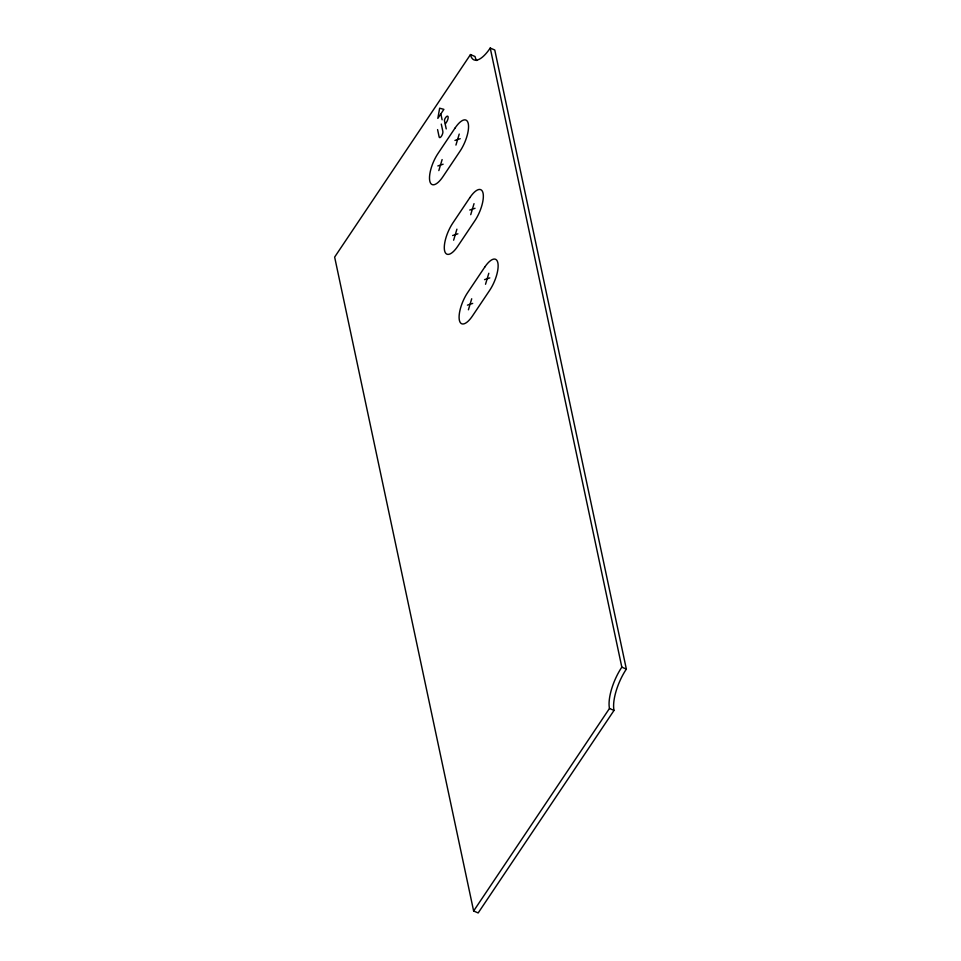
<?xml version="1.0" encoding="UTF-8"?>
<svg xmlns="http://www.w3.org/2000/svg" width="961" height="961" viewBox="0 0 961 961"><rect width="100%" height="100%" fill="white"/><g stroke="black" fill="none" stroke-linecap="round" stroke-linejoin="round"><path stroke-width="1.44" d="M438.829 170.59L442.12 159.574M455.934 145.075L459.226 134.059M453.628 240.19L456.907 229.174M470.734 214.675L474.025 203.66M468.415 309.79L471.707 298.775M485.521 284.276L488.813 273.26M470.494 54.561L334.644 257.092L473.629 910.992L478.17 912.95L614.019 710.419A31.809 11.556 -66.7 0 1 626.356 669.108L494.771 50.008L490.23 48.05A31.809 11.556 -66.7 0 1 470.494 54.561L475.034 56.519A31.809 11.556 -66.7 0 0 476.8 60.543M440.643 114.191L437.832 118.395L439.645 108.185L443.886 109.362L440.859 113.878L442.108 119.789M445.411 123.801L446.517 122.155A4.084 1.49 -66.7 0 0 448.102 116.858A4.084 1.49 -66.7 0 0 445.568 117.686L445.255 118.155A1.994 0.721 -66.7 0 0 444.487 120.738L446.228 128.93M473.629 910.992L609.478 708.461A31.809 11.556 -66.7 0 1 621.827 667.15L490.23 48.05M454.949 140.438L460.211 138.708M437.844 165.941L443.105 164.211M469.749 210.039L475.01 208.309M452.631 235.541L457.904 233.811M484.536 279.639L489.798 277.909M467.43 305.142L472.692 303.412M621.827 667.15L626.356 669.108M609.478 708.461L614.019 710.419M441.279 124.077L442.853 131.453A3.664 1.333 -66.7 0 1 441.423 136.222A3.664 1.333 -66.7 0 1 439.153 136.967L437.579 129.591M455.118 127.969L438.012 153.472A21.202 7.7 -66.7 0 0 429.783 181.016A21.202 7.7 -66.7 0 0 442.937 176.68L460.043 151.165A21.202 7.7 -66.7 0 0 468.271 123.633A21.202 7.7 -66.7 0 0 455.118 127.969M469.905 197.57L452.799 223.072A21.202 7.7 -66.7 0 0 444.571 250.617A21.202 7.7 -66.7 0 0 457.736 246.28L474.842 220.778A21.202 7.7 -66.7 0 0 483.071 193.233A21.202 7.7 -66.7 0 0 469.905 197.57M484.704 267.17L467.599 292.673A21.202 7.7 -66.7 0 0 459.37 320.217A21.202 7.7 -66.7 0 0 472.524 315.881L489.642 290.378A21.202 7.7 -66.7 0 0 497.858 262.834A21.202 7.7 -66.7 0 0 484.704 267.17"/></g></svg>
